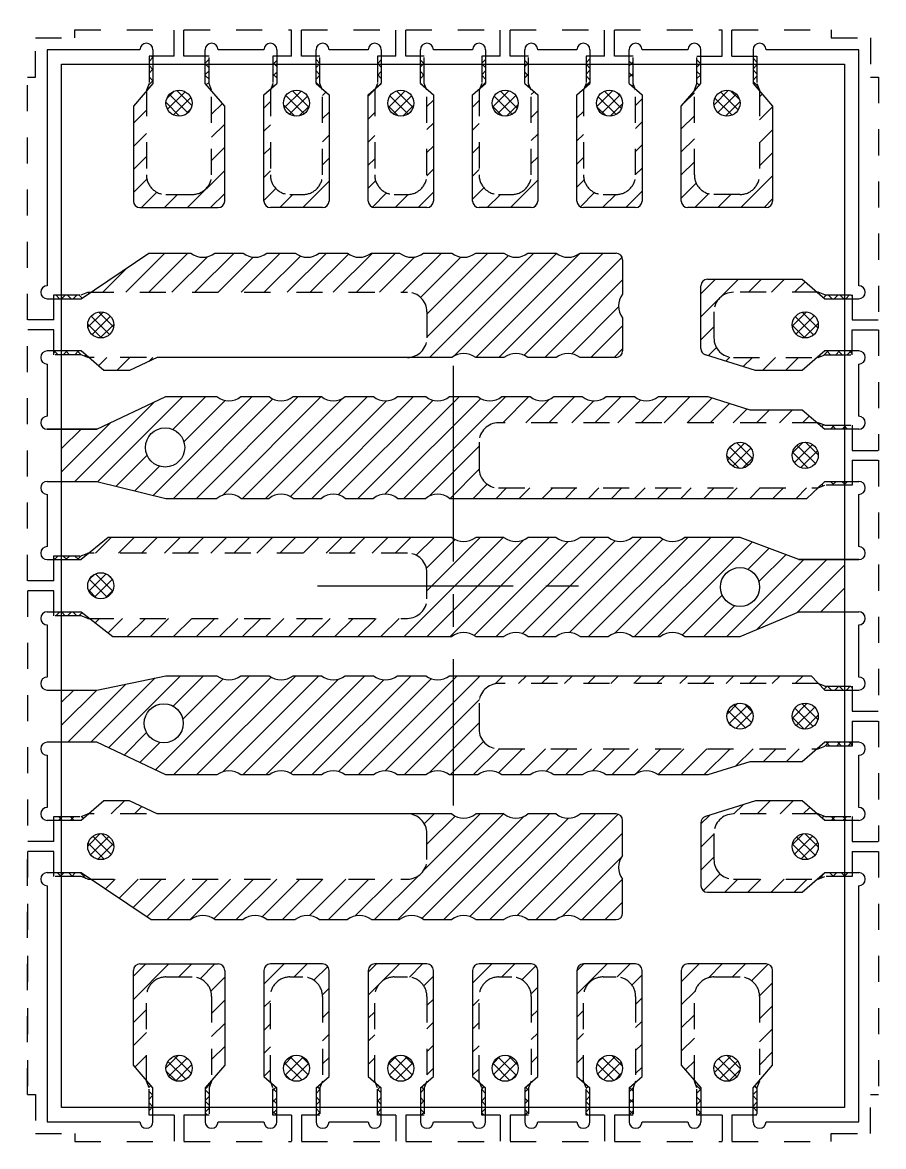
# Model space of a CAD drawing. Extents: x 1532 to 1650, y 120 to 288.
# Drawn here: x 1565.908 to 1569.208, y 214.646 to 218.955 of the extents above; entities that cross this region are included whole.
import ezdxf

# ---------------------------------------------------------------- set-up
doc = ezdxf.new("R2010")
doc.units = 0
doc.header["$MEASUREMENT"] = 0
for name, pattern in [('CENTER', [2, 1.25, -0.25, 0.25, -0.25]), ('CENTER2', [1.125, 0.75, -0.125, 0.125, -0.125]), ('HIDDEN', [0.375, 0.25, -0.125])]:
    doc.linetypes.add(name, pattern=pattern)
for name, color, linetype in [('ETCH', 4, 'Continuous'), ('LFBOTTOM', 4, 'Continuous'), ('LFTOP', 7, 'Continuous'), ('TOP ETCH', 6, 'Continuous'), ('中心线', 1, 'CENTER2'), ('标注', 4, 'Continuous')]:
    doc.layers.add(name, color=color, linetype=linetype)
doc.layers.add('PKG', color=2, linetype='CENTER', lineweight=35)
doc.styles.add('SIMPLEX', font='SIMPLEX')
doc.dimstyles.new('2-0', dxfattribs={"dimtxt": 0.08, "dimasz": 0.12, "dimexe": 0.05, "dimexo": 0.025, "dimgap": 0.025, "dimtad": 0, "dimdec": 3, "dimzin": 1, "dimdsep": 46, "dimtxsty": 'SIMPLEX', "dimcen": 0.05, "dimadec": 0, "dimazin": 0, "dimtfac": 1, "dimtdec": 3, "dimtmove": 0, "dimatfit": 3, "dimfxl": 1, "dimarcsym": 0})

# ---------------------------------------------------------------- blocks, each defined once
blk = doc.blocks.new('*D19')
at = {"layer": 'Defpoints', "color": 0, "transparency": 16777216}
for p in [(1074.8717, -518.0353), (1032.6542, -539.535), (1049.6023, -539.5353)]:
    blk.add_point(p, dxfattribs=at)
at = {"layer": '标注', "color": 0, "lineweight": -2, "transparency": 16777216}
for p, q in [((1033.6542, -539.535), (1032.6542, -539.535)), ((1034.6542, -539.5353), (1033.6542, -539.535)), ((1049.4523, -539.5353), (1034.6542, -539.5353))]:
    blk.add_line(p, q, dxfattribs=at)
at = {"layer": '标注', "color": 0, "lineweight": 0, "transparency": 16777216, "insert": (1028.9327, -539.535), "char_height": 1.5, "attachment_point": 5, "style": 'SIMPLEX'}
blk.add_mtext('21.500', dxfattribs=at)
blk = doc.blocks.new('*D20')
at = {"layer": 'Defpoints', "color": 0, "transparency": 16777216}
for p in [(1074.8717, -518.0353), (1032.6542, -543.835), (1049.6023, -543.8353)]:
    blk.add_point(p, dxfattribs=at)
at = {"layer": '标注', "color": 0, "lineweight": -2, "transparency": 16777216}
for p, q in [((1033.6542, -543.835), (1032.6542, -543.835)), ((1034.6542, -543.8353), (1033.6542, -543.835)), ((1048.6023, -543.8353), (1034.6542, -543.8353))]:
    blk.add_line(p, q, dxfattribs=at)
at = {"layer": '标注', "color": 0, "lineweight": 0, "transparency": 16777216, "insert": (1028.4399, -543.835), "char_height": 1.5, "attachment_point": 5, "style": 'SIMPLEX'}
blk.add_mtext('25.800', dxfattribs=at)

msp = doc.modelspace()

# ---------------------------------------------------------------- hatches: boundary and pattern name
at = {"layer": 'ETCH', "lineweight": 0}
h = msp.add_hatch(dxfattribs=at)
h.set_pattern_fill('ANSI31', color=256, scale=0.5)
h.set_pattern_definition([(45, (-171.21889, -81.7886), (-0.0441941738, 0.0441941738), [])])
h.paths.add_polyline_path([(1566.058, 217.1959), (1566.193, 217.1959), (1566.458, 217.1309), (1566.6534, 217.1309, -0.341037), (1566.7451, 217.1309), (1566.8534, 217.1309, -0.341037), (1566.9451, 217.1309), (1567.0534, 217.1309, -0.341037), (1567.1451, 217.1309), (1567.2534, 217.1309, -0.341037), (1567.3451, 217.1309), (1567.4534, 217.1309, -0.341037), (1567.5451, 217.1309), (1568.9137, 217.1309), (1568.9563, 217.1709), (1567.733, 217.1709, -0.414214), (1567.658, 217.2459), (1567.658, 217.3459, -0.414214), (1567.733, 217.4209), (1568.9541, 217.4209), (1568.8964, 217.4709), (1568.6951, 217.4709), (1568.5353, 217.5209), (1568.3451, 217.5209, -0.341037), (1568.2534, 217.5209), (1568.1451, 217.5209, -0.341037), (1568.0534, 217.5209), (1567.9451, 217.5209, -0.341037), (1567.8534, 217.5209), (1567.7451, 217.5209, -0.341037), (1567.6534, 217.5209), (1567.5451, 217.5209, -0.341037), (1567.4534, 217.5209), (1567.3451, 217.5209, -0.341037), (1567.2534, 217.5209), (1567.1451, 217.5209, -0.341037), (1567.0534, 217.5209), (1566.9451, 217.5209, -0.341037), (1566.8534, 217.5209), (1566.7451, 217.5209, -0.341037), (1566.6534, 217.5209), (1566.458, 217.5209), (1566.193, 217.3959), (1566.058, 217.3959)])
h.paths.add_polyline_path([(1566.5298, 217.3259, 1), (1566.3798, 217.3259, 1)], flags=16)
h.paths.add_polyline_path([(1566.058, 216.1959), (1566.193, 216.1959), (1566.458, 216.0709), (1566.6534, 216.0709, -0.341037), (1566.7451, 216.0709), (1566.8534, 216.0709, -0.341037), (1566.9451, 216.0709), (1567.0534, 216.0709, -0.341037), (1567.1451, 216.0709), (1567.2534, 216.0709, -0.341037), (1567.3451, 216.0709), (1567.4534, 216.0709, -0.341037), (1567.5451, 216.0709), (1567.6534, 216.0709, -0.341037), (1567.7451, 216.0709), (1567.8534, 216.0709, -0.341037), (1567.9451, 216.0709), (1568.0534, 216.0709, -0.341037), (1568.1451, 216.0709), (1568.2534, 216.0709, -0.341037), (1568.3451, 216.0709), (1568.5353, 216.0709), (1568.6957, 216.121), (1568.8967, 216.121), (1568.9542, 216.1709), (1567.733, 216.1709, -0.414214), (1567.658, 216.2459), (1567.658, 216.3459, -0.414214), (1567.733, 216.4209), (1568.958, 216.4209), (1568.9602, 216.42), (1568.931, 216.4509), (1567.5451, 216.4509, -0.341037), (1567.4534, 216.4509), (1567.3451, 216.4509, -0.341037), (1567.2534, 216.4509), (1567.1451, 216.4509, -0.341037), (1567.0534, 216.4509), (1566.9451, 216.4509, -0.341037), (1566.8534, 216.4509), (1566.7451, 216.4509, -0.341037), (1566.6534, 216.4509), (1566.458, 216.4509), (1566.193, 216.3959), (1566.058, 216.3959)])
h.paths.add_polyline_path([(1566.5244, 216.2685, 1), (1566.3744, 216.2685, 1)], flags=16)
h.paths.add_polyline_path([(1567.383, 216.9209, -0.414214), (1567.458, 216.8459), (1567.458, 216.7459, -0.414214), (1567.383, 216.6709), (1566.1649, 216.6709), (1566.2542, 216.6009), (1567.5534, 216.6009, -0.341037), (1567.6451, 216.6009), (1567.7534, 216.6009, -0.341037), (1567.8451, 216.6009), (1567.9534, 216.6009, -0.341037), (1568.0451, 216.6009), (1568.1534, 216.6009, -0.341037), (1568.2451, 216.6009), (1568.3534, 216.6009, -0.341037), (1568.4451, 216.6009), (1568.658, 216.6009), (1568.883, 216.6959), (1569.058, 216.6959), (1569.058, 216.8959), (1568.883, 216.8959), (1568.658, 216.9809), (1568.4451, 216.9809, -0.341037), (1568.3534, 216.9809), (1568.2451, 216.9809, -0.341037), (1568.1534, 216.9809), (1568.0451, 216.9809, -0.341037), (1567.9534, 216.9809), (1567.8451, 216.9809, -0.341037), (1567.7534, 216.9809), (1567.6451, 216.9809, -0.341037), (1567.5534, 216.9809), (1566.2369, 216.9809), (1566.1636, 216.9209)])
h.paths.add_polyline_path([(1568.583, 216.7909, -0.999999), (1568.733, 216.7909, -0.999999)], flags=16)
h.paths.add_polyline_path([(1566.4015, 215.5159), (1566.5534, 215.5159, -0.341037), (1566.6451, 215.5159), (1566.7534, 215.5159, -0.341037), (1566.8451, 215.5159), (1566.9534, 215.5159, -0.341037), (1567.0451, 215.5159), (1567.1534, 215.5159, -0.341037), (1567.2451, 215.5159), (1567.3534, 215.5159, -0.341037), (1567.4451, 215.5159), (1567.5534, 215.5159, -0.341037), (1567.6451, 215.5159), (1567.7534, 215.5159, -0.341037), (1567.8451, 215.5159), (1567.9534, 215.5159, -0.341037), (1568.0451, 215.5159), (1568.1832, 215.5159, 0.414214), (1568.2082, 215.5409), (1568.2082, 215.6704, -0.341037), (1568.2082, 215.7621), (1568.2082, 215.8959, 0.414214), (1568.1832, 215.9209), (1568.0451, 215.9209, -0.341037), (1567.9534, 215.9209), (1567.8451, 215.9209, -0.341037), (1567.7534, 215.9209), (1567.6451, 215.9209, -0.341037), (1567.5534, 215.9209), (1567.383, 215.9209, -0.414214), (1567.458, 215.8459), (1567.458, 215.7459, -0.414214), (1567.383, 215.6709), (1566.1703, 215.6709)])
h.paths.add_polyline_path([(1567.383, 217.9209, -0.414214), (1567.458, 217.8459), (1567.458, 217.7459, -0.413866), (1567.3831, 217.6709), (1567.5534, 217.6709, -0.341037), (1567.6451, 217.6709), (1567.7534, 217.6709, -0.341037), (1567.8451, 217.6709), (1567.9534, 217.6709, -0.341037), (1568.0451, 217.6709), (1568.1832, 217.6709, 0.414214), (1568.2082, 217.6959), (1568.2082, 217.8225, -0.341037), (1568.2082, 217.9142), (1568.2082, 218.0459, 0.414214), (1568.1832, 218.0709), (1568.0451, 218.0709, -0.341037), (1567.9534, 218.0709), (1567.8451, 218.0709, -0.341037), (1567.7534, 218.0709), (1567.6451, 218.0709, -0.341037), (1567.5534, 218.0709), (1567.4451, 218.0709, -0.341037), (1567.3534, 218.0709), (1567.2451, 218.0709, -0.341037), (1567.1534, 218.0709), (1567.0451, 218.0709, -0.341037), (1566.9534, 218.0709), (1566.8451, 218.0709, -0.341037), (1566.7534, 218.0709), (1566.6451, 218.0709, -0.341037), (1566.5534, 218.0709), (1566.3928, 218.0709), (1566.1701, 217.9209)])
h.paths.add_polyline_path([(1566.333, 218.2709, 0.414214), (1566.358, 218.2459), (1566.658, 218.2459, 0.414214), (1566.683, 218.2709), (1566.683, 218.6343), (1566.633, 218.692), (1566.633, 218.3709, -0.414214), (1566.558, 218.2959), (1566.458, 218.2959, -0.414214), (1566.383, 218.3709), (1566.383, 218.692), (1566.333, 218.6343)])
h.paths.add_polyline_path([(1568.433, 218.2709, 0.414214), (1568.458, 218.2459), (1568.758, 218.2459, 0.414214), (1568.783, 218.2709), (1568.783, 218.6343), (1568.733, 218.692), (1568.733, 218.3709, -0.414214), (1568.658, 218.2959), (1568.558, 218.2959, -0.414214), (1568.483, 218.3709), (1568.483, 218.692), (1568.433, 218.6343)])
h.paths.add_polyline_path([(1568.508, 217.9459), (1568.508, 217.7049, 0.327981), (1568.5255, 217.6811), (1568.718, 217.6209), (1568.8964, 217.6209), (1568.9541, 217.6709), (1568.633, 217.6709, -0.414214), (1568.558, 217.7459), (1568.558, 217.8459, -0.414214), (1568.633, 217.9209), (1568.9541, 217.9209), (1568.8964, 217.9709), (1568.533, 217.9709, 0.414214)])
h.paths.add_polyline_path([(1568.508, 215.8868), (1568.508, 215.6459, 0.414214), (1568.533, 215.6209), (1568.8964, 215.6209), (1568.9541, 215.6709), (1568.633, 215.6709, -0.414214), (1568.558, 215.7459), (1568.558, 215.8459, -0.414214), (1568.633, 215.9209), (1568.9541, 215.9209), (1568.8964, 215.9709), (1568.718, 215.9709), (1568.5255, 215.9107, 0.327981)])
h.paths.add_polyline_path([(1568.433, 215.3209), (1568.433, 214.9575), (1568.483, 214.8997), (1568.483, 215.2209, -0.414214), (1568.558, 215.2959), (1568.658, 215.2959, -0.414214), (1568.733, 215.2209), (1568.733, 214.8997), (1568.783, 214.9575), (1568.783, 215.3209, 0.414214), (1568.758, 215.3459), (1568.458, 215.3459, 0.414214)])
h.paths.add_polyline_path([(1566.333, 215.3209), (1566.333, 214.9575), (1566.383, 214.8997), (1566.383, 215.2209, -0.414214), (1566.458, 215.2959), (1566.558, 215.2959, -0.414214), (1566.633, 215.2209), (1566.633, 214.8997), (1566.683, 214.9575), (1566.683, 215.3209, 0.414214), (1566.658, 215.3459), (1566.358, 215.3459, 0.414214)])
h.paths.add_polyline_path([(1567.233, 218.2709, 0.414214), (1567.258, 218.2459), (1567.458, 218.2459, 0.414214), (1567.483, 218.2709), (1567.483, 218.6776), (1567.4559, 218.701), (1567.458, 218.6959), (1567.458, 218.3709, -0.414214), (1567.383, 218.2959), (1567.333, 218.2959, -0.414214), (1567.258, 218.3709), (1567.258, 218.6959), (1567.26, 218.701), (1567.233, 218.6776)])
h.paths.add_polyline_path([(1567.633, 218.2709, 0.414214), (1567.658, 218.2459), (1567.858, 218.2459, 0.414214), (1567.883, 218.2709), (1567.883, 218.6776), (1567.8559, 218.701), (1567.858, 218.6959), (1567.858, 218.3709, -0.414214), (1567.783, 218.2959), (1567.733, 218.2959, -0.414214), (1567.658, 218.3709), (1567.658, 218.6959), (1567.66, 218.701), (1567.633, 218.6776)])
h.paths.add_polyline_path([(1567.633, 215.3209), (1567.633, 214.9142), (1567.66, 214.8907), (1567.658, 214.8959), (1567.658, 215.2209, -0.414214), (1567.733, 215.2959), (1567.783, 215.2959, -0.414214), (1567.858, 215.2209), (1567.858, 214.8959), (1567.8559, 214.8907), (1567.883, 214.9142), (1567.883, 215.3209, 0.414214), (1567.858, 215.3459), (1567.658, 215.3459, 0.414214)])
h.paths.add_polyline_path([(1566.833, 218.6776), (1566.833, 218.2709, 0.414214), (1566.858, 218.2459), (1567.058, 218.2459, 0.414214), (1567.083, 218.2709), (1567.083, 218.6776), (1567.0559, 218.701), (1567.058, 218.6959), (1567.058, 218.3709, -0.414214), (1566.983, 218.2959), (1566.933, 218.2959, -0.414214), (1566.858, 218.3709), (1566.858, 218.6959), (1566.86, 218.701)])
h.paths.add_polyline_path([(1568.033, 218.2709, 0.414214), (1568.058, 218.2459), (1568.258, 218.2459, 0.414214), (1568.283, 218.2709), (1568.283, 218.6776), (1568.2559, 218.701), (1568.258, 218.6959), (1568.258, 218.3709, -0.414214), (1568.183, 218.2959), (1568.133, 218.2959, -0.414214), (1568.058, 218.3709), (1568.058, 218.6959), (1568.06, 218.701), (1568.033, 218.6776)])
h.paths.add_polyline_path([(1568.033, 215.3209), (1568.033, 214.9142), (1568.06, 214.8907), (1568.058, 214.8959), (1568.058, 215.2209, -0.414214), (1568.133, 215.2959), (1568.183, 215.2959, -0.414214), (1568.258, 215.2209), (1568.258, 214.8959), (1568.2559, 214.8907), (1568.283, 214.9142), (1568.283, 215.3209, 0.414214), (1568.258, 215.3459), (1568.058, 215.3459, 0.414214)])
h.paths.add_polyline_path([(1567.233, 215.3209), (1567.233, 214.9142), (1567.26, 214.8907), (1567.258, 214.8959), (1567.258, 215.2209, -0.414214), (1567.333, 215.2959), (1567.383, 215.2959, -0.414214), (1567.458, 215.2209), (1567.458, 214.8959), (1567.4559, 214.8907), (1567.483, 214.9142), (1567.483, 215.3209, 0.414214), (1567.458, 215.3459), (1567.258, 215.3459, 0.414214)])
h.paths.add_polyline_path([(1566.833, 215.3209), (1566.833, 214.9142), (1566.86, 214.8907), (1566.858, 214.8959), (1566.858, 215.2209, -0.414214), (1566.933, 215.2959), (1566.983, 215.2959, -0.414214), (1567.058, 215.2209), (1567.058, 214.8959), (1567.0559, 214.8907), (1567.083, 214.9142), (1567.083, 215.3209, 0.414214), (1567.058, 215.3459), (1566.858, 215.3459, 0.414214)])
h.paths.add_polyline_path([(1566.2196, 217.6209), (1566.3184, 217.6209), (1566.4244, 217.6709), (1566.1619, 217.6709)])
h.paths.add_polyline_path([(1566.4244, 215.9209), (1566.3184, 215.9709), (1566.2196, 215.9709), (1566.1619, 215.9209), (1566.4244, 215.9209)])
at = {"layer": 'TOP ETCH', "lineweight": 0}
h = msp.add_hatch(dxfattribs=at)
h.set_pattern_fill('ANSI37', color=6, scale=0.25)
h.set_pattern_definition([(45, (-171.21889, -81.7886), (-0.0220970869, 0.0220970869), []), (135, (-171.21889, -81.7886), (-0.0220970869, -0.0220970869), [])])
h.paths.add_polyline_path([(1566.028, 216.6809), (1566.133, 216.6809), (1566.158, 216.6709), (1566.1649, 216.6709), (1566.133, 216.6959), (1566.028, 216.6959)])
h.paths.add_polyline_path([(1566.383, 214.8959), (1566.393, 214.8709), (1566.393, 214.7659), (1566.408, 214.7659), (1566.408, 214.8709), (1566.383, 214.8997)])
h.paths.add_polyline_path([(1568.723, 214.7659), (1568.723, 214.8709), (1568.733, 214.8959), (1568.733, 214.8997), (1568.708, 214.8709), (1568.708, 214.7659)])
h.paths.add_polyline_path([(1568.708, 218.7209), (1568.733, 218.692), (1568.733, 218.6959), (1568.723, 218.7209), (1568.723, 218.8259), (1568.708, 218.8259)])
h.paths.add_polyline_path([(1566.408, 218.7209), (1566.408, 218.8259), (1566.393, 218.8259), (1566.393, 218.7209), (1566.383, 218.6959), (1566.383, 218.692)])
h.paths.add_polyline_path([(1566.133, 217.8959), (1566.1701, 217.9209), (1566.158, 217.9209), (1566.133, 217.9109), (1566.028, 217.9109), (1566.028, 217.8959)])
h.paths.add_polyline_path([(1566.028, 215.6809), (1566.133, 215.6809), (1566.158, 215.6709), (1566.1703, 215.6709), (1566.133, 215.6959), (1566.028, 215.6959)])
h.paths.add_polyline_path([(1566.133, 216.8959), (1566.1636, 216.9209), (1566.158, 216.9209), (1566.133, 216.9109), (1566.028, 216.9109), (1566.028, 216.8959), (1566.133, 216.8959)])
h.paths.add_polyline_path([(1568.983, 215.8959), (1569.088, 215.8959), (1569.088, 215.9109), (1568.983, 215.9109), (1568.958, 215.9209), (1568.9541, 215.9209)])
h.paths.add_polyline_path([(1568.958, 217.6709), (1568.983, 217.6809), (1569.088, 217.6809), (1569.088, 217.6959), (1568.983, 217.6959), (1568.9541, 217.6709)])
h.paths.add_polyline_path([(1566.028, 217.6809), (1566.133, 217.6809), (1566.158, 217.6709), (1566.1619, 217.6709), (1566.133, 217.6959), (1566.028, 217.6959)])
h.paths.add_polyline_path([(1566.133, 215.8959), (1566.1619, 215.9209), (1566.158, 215.9209), (1566.133, 215.9109), (1566.028, 215.9109), (1566.028, 215.8959)])
h.paths.add_polyline_path([(1566.623, 214.7659), (1566.623, 214.8709), (1566.633, 214.8959), (1566.633, 214.8997), (1566.608, 214.8709), (1566.608, 214.7659)])
h.paths.add_polyline_path([(1568.958, 215.6709), (1568.983, 215.6809), (1569.088, 215.6809), (1569.088, 215.6959), (1568.983, 215.6959), (1568.9541, 215.6709)])
h.paths.add_polyline_path([(1568.483, 214.8959), (1568.493, 214.8709), (1568.493, 214.7659), (1568.508, 214.7659), (1568.508, 214.8709), (1568.483, 214.8997)])
h.paths.add_polyline_path([(1568.958, 216.1709), (1568.983, 216.1809), (1569.088, 216.1809), (1569.088, 216.1959), (1568.983, 216.1959), (1568.9542, 216.1709)])
h.paths.add_polyline_path([(1568.983, 217.3959), (1569.088, 217.3959), (1569.088, 217.4109), (1568.983, 217.4109), (1568.958, 217.4209), (1568.9541, 217.4209)])
h.paths.add_polyline_path([(1568.983, 217.8959), (1569.088, 217.8959), (1569.088, 217.9109), (1568.983, 217.9109), (1568.958, 217.9209), (1568.9541, 217.9209)])
h.paths.add_polyline_path([(1568.958, 217.1709), (1568.983, 217.1809), (1569.088, 217.1809), (1569.088, 217.1959), (1568.983, 217.1959), (1568.9563, 217.1709)])
h.paths.add_polyline_path([(1568.508, 218.7209), (1568.508, 218.8259), (1568.493, 218.8259), (1568.493, 218.7209), (1568.483, 218.6959), (1568.483, 218.692)])
h.paths.add_polyline_path([(1566.608, 218.7209), (1566.633, 218.692), (1566.633, 218.6959), (1566.623, 218.7209), (1566.623, 218.8259), (1566.608, 218.8259)])
h.paths.add_polyline_path([(1568.983, 216.3959), (1569.088, 216.3959), (1569.088, 216.4109), (1568.983, 216.4109), (1568.9602, 216.42)])
h.paths.add_polyline_path([(1567.048, 214.7659), (1567.048, 214.8709), (1567.0559, 214.8907), (1567.033, 214.8709), (1567.033, 214.7659)])
h.paths.add_polyline_path([(1567.668, 214.8709), (1567.668, 214.7659), (1567.683, 214.7659), (1567.683, 214.8709), (1567.66, 214.8907)])
h.paths.add_polyline_path([(1568.068, 214.8709), (1568.068, 214.7659), (1568.083, 214.7659), (1568.083, 214.8709), (1568.06, 214.8907)])
h.paths.add_polyline_path([(1568.248, 214.7659), (1568.248, 214.8709), (1568.2559, 214.8907), (1568.233, 214.8709), (1568.233, 214.7659)])
h.paths.add_polyline_path([(1568.233, 218.7209), (1568.2559, 218.701), (1568.248, 218.7209), (1568.248, 218.8259), (1568.233, 218.8259), (1568.233, 218.7209)])
h.paths.add_polyline_path([(1566.868, 214.8709), (1566.868, 214.7659), (1566.883, 214.7659), (1566.883, 214.8709), (1566.86, 214.8907)])
h.paths.add_polyline_path([(1568.083, 218.7209), (1568.083, 218.8259), (1568.068, 218.8259), (1568.068, 218.7209), (1568.06, 218.701)])
h.paths.add_polyline_path([(1567.448, 214.7659), (1567.448, 214.8709), (1567.4559, 214.8907), (1567.433, 214.8709), (1567.433, 214.7659)])
h.paths.add_polyline_path([(1567.268, 214.8709), (1567.268, 214.7659), (1567.283, 214.7659), (1567.283, 214.8709), (1567.26, 214.8907)])
h.paths.add_polyline_path([(1567.433, 218.7209), (1567.4559, 218.701), (1567.448, 218.7209), (1567.448, 218.8259), (1567.433, 218.8259)])
h.paths.add_polyline_path([(1567.033, 218.7209), (1567.0559, 218.701), (1567.048, 218.7209), (1567.048, 218.8259), (1567.033, 218.8259)])
h.paths.add_polyline_path([(1567.848, 214.7659), (1567.848, 214.8709), (1567.8559, 214.8907), (1567.833, 214.8709), (1567.833, 214.7659)])
h.paths.add_polyline_path([(1567.683, 218.7209), (1567.683, 218.8259), (1567.668, 218.8259), (1567.668, 218.7209), (1567.66, 218.701)])
h.paths.add_polyline_path([(1566.883, 218.7209), (1566.883, 218.8259), (1566.868, 218.8259), (1566.868, 218.7209), (1566.86, 218.701)])
h.paths.add_polyline_path([(1567.833, 218.7209), (1567.8559, 218.701), (1567.848, 218.7209), (1567.848, 218.8259), (1567.833, 218.8259)])
h.paths.add_polyline_path([(1567.283, 218.7209), (1567.283, 218.8259), (1567.268, 218.8259), (1567.268, 218.7209), (1567.26, 218.701)])
h = msp.add_hatch(dxfattribs=at)
h.set_pattern_fill('ANSI37', color=6, scale=0.25)
h.set_pattern_definition([(45, (1311.539652, 214.544428), (-0.022097087, 0.022097087), []), (135, (1311.539652, 214.544428), (-0.022097087, -0.022097087), [])])
h.paths.add_polyline_path([(1568.958, 217.7959, 1), (1568.858, 217.7959, 1)])
h.paths.add_polyline_path([(1568.958, 217.2959, 1), (1568.858, 217.2959, 1)])
h.paths.add_polyline_path([(1568.708, 217.2959, 1), (1568.608, 217.2959, 1)])
h.paths.add_polyline_path([(1568.958, 216.2959, 1), (1568.858, 216.2959, 1)])
h.paths.add_polyline_path([(1566.558, 218.6459, 1), (1566.458, 218.6459, 1)])
h.paths.add_polyline_path([(1567.408, 218.6459, 1), (1567.308, 218.6459, 1)])
h.paths.add_polyline_path([(1567.808, 218.6459, 1), (1567.708, 218.6459, 1)])
h.paths.add_polyline_path([(1566.258, 217.7959, 1), (1566.158, 217.7959, 1)])
h.paths.add_polyline_path([(1568.708, 216.2959, 1), (1568.608, 216.2959, 1)])
h.paths.add_polyline_path([(1567.408, 214.9459, 1), (1567.308, 214.9459, 1)])
h.paths.add_polyline_path([(1567.808, 214.9459, 1), (1567.708, 214.9459, 1)])
h.paths.add_polyline_path([(1567.008, 218.6459, 1), (1566.908, 218.6459, 1)])
h.paths.add_polyline_path([(1568.208, 218.6459, 1), (1568.108, 218.6459, 1)])
h.paths.add_polyline_path([(1568.658, 218.6459, 1), (1568.558, 218.6459, 1)])
h.paths.add_polyline_path([(1568.208, 214.9459, 1), (1568.108, 214.9459, 1)])
h.paths.add_polyline_path([(1566.258, 216.7959, 1), (1566.158, 216.7959, 1)])
h.paths.add_polyline_path([(1568.658, 214.9459, 1), (1568.558, 214.9459, 1)])
h.paths.add_polyline_path([(1568.958, 215.7959, 1), (1568.858, 215.7959, 1)])
h.paths.add_polyline_path([(1566.258, 215.7959, 1), (1566.158, 215.7959, 1)])
h.paths.add_polyline_path([(1567.008, 214.9459, 1), (1566.908, 214.9459, 1)])
h.paths.add_polyline_path([(1566.558, 214.9459, 1), (1566.458, 214.9459, 1)])

# ---------------------------------------------------------------- linework, layer by layer
at = {"layer": 'LFBOTTOM', "linetype": 'HIDDEN', "lineweight": 0, "ltscale": 0.2}
for p, q in [((1566.108, 218.9269), (1566.489, 218.9269)), ((1566.489, 218.8259), (1566.489, 218.9269)), ((1566.527, 218.9269), (1566.939, 218.9269)), ((1566.527, 218.8259), (1566.527, 218.9269)), ((1566.939, 218.8259), (1566.939, 218.9269)), ((1566.977, 218.9269), (1567.339, 218.9269)), ((1566.977, 218.8259), (1566.977, 218.9269)), ((1567.339, 218.8259), (1567.339, 218.9269)), ((1567.377, 218.9269), (1567.739, 218.9269)), ((1567.377, 218.8259), (1567.377, 218.9269)), ((1567.739, 218.8259), (1567.739, 218.9269)), ((1567.777, 218.9269), (1568.139, 218.9269)), ((1567.777, 218.8259), (1567.777, 218.9269)), ((1568.139, 218.8259), (1568.139, 218.9269)), ((1568.177, 218.9269), (1568.589, 218.9269)), ((1568.177, 218.8259), (1568.177, 218.9269)), ((1568.589, 218.8259), (1568.589, 218.9269)), ((1568.627, 218.9269), (1569.008, 218.9269)), ((1568.627, 218.8259), (1568.627, 218.9269)), ((1565.927, 217.8149), (1565.927, 218.7459)), ((1569.189, 218.7459), (1569.189, 217.8149)), ((1566.133, 217.9109), (1566.158, 217.9209)), ((1566.158, 217.9209), (1567.383, 217.9209)), ((1568.958, 217.9209), (1568.633, 217.9209)), ((1568.983, 217.9109), (1568.958, 217.9209)), ((1567.458, 217.8459), (1567.458, 217.7459)), ((1568.558, 217.8459), (1568.558, 217.7459)), ((1566.028, 217.8149), (1565.927, 217.8149)), ((1566.028, 217.8149), (1565.927, 217.8149)), ((1569.088, 217.8149), (1569.189, 217.8149)), ((1566.028, 217.7769), (1565.927, 217.7769)), ((1565.927, 216.8149), (1565.927, 217.7769)), ((1566.028, 217.7769), (1565.927, 217.7769)), ((1569.088, 217.7769), (1569.189, 217.7769)), ((1569.189, 217.7769), (1569.189, 217.3149)), ((1566.158, 217.6709), (1566.133, 217.6809)), ((1568.958, 217.6709), (1568.983, 217.6809)), ((1567.383, 217.6709), (1566.158, 217.6709)), ((1568.633, 217.6709), (1568.958, 217.6709)), ((1568.958, 217.4209), (1567.733, 217.4209)), ((1568.983, 217.4109), (1568.958, 217.4209)), ((1567.658, 217.3459), (1567.658, 217.2459)), ((1569.088, 217.3149), (1569.189, 217.3149)), ((1569.088, 217.2769), (1569.189, 217.2769)), ((1569.189, 217.2769), (1569.189, 216.3149)), ((1567.733, 217.1709), (1568.958, 217.1709)), ((1568.958, 217.1709), (1568.983, 217.1809)), ((1566.133, 216.9109), (1566.158, 216.9209)), ((1567.383, 216.9209), (1566.158, 216.9209)), ((1566.028, 216.8149), (1565.927, 216.8149)), ((1567.458, 216.7459), (1567.458, 216.8459)), ((1565.927, 216.7769), (1565.927, 215.8149)), ((1566.028, 216.7769), (1565.927, 216.7769)), ((1566.158, 216.6709), (1566.133, 216.6809)), ((1566.158, 216.6709), (1567.383, 216.6709)), ((1568.958, 216.4209), (1567.733, 216.4209)), ((1568.983, 216.4109), (1568.958, 216.4209)), ((1567.658, 216.3459), (1567.658, 216.2459)), ((1569.088, 216.3149), (1569.189, 216.3149)), ((1569.088, 216.2769), (1569.189, 216.2769)), ((1569.189, 216.2769), (1569.189, 215.8149)), ((1567.733, 216.1709), (1568.958, 216.1709)), ((1568.958, 216.1709), (1568.983, 216.1809)), ((1566.133, 215.9109), (1566.158, 215.9209)), ((1567.383, 215.9209), (1566.158, 215.9209)), ((1568.958, 215.9209), (1568.633, 215.9209)), ((1568.983, 215.9109), (1568.958, 215.9209)), ((1567.458, 215.7459), (1567.458, 215.8459)), ((1568.558, 215.8459), (1568.558, 215.7459)), ((1566.028, 215.8149), (1565.927, 215.8149)), ((1565.927, 215.7769), (1565.927, 214.8459)), ((1566.028, 215.7769), (1565.927, 215.7769)), ((1565.927, 214.8459), (1565.927, 215.7769)), ((1566.028, 215.7769), (1565.927, 215.7769)), ((1566.028, 215.7769), (1565.927, 215.7769)), ((1569.088, 215.8149), (1569.189, 215.8149)), ((1569.088, 215.7769), (1569.189, 215.7769)), ((1569.189, 215.7769), (1569.189, 214.8459)), ((1566.158, 215.6709), (1566.133, 215.6809)), ((1566.158, 215.6709), (1567.383, 215.6709)), ((1568.633, 215.6709), (1568.958, 215.6709)), ((1568.958, 215.6709), (1568.983, 215.6809)), ((1566.489, 214.7659), (1566.489, 214.6649)), ((1566.527, 214.7659), (1566.527, 214.6649)), ((1566.939, 214.7659), (1566.939, 214.6649)), ((1566.977, 214.7659), (1566.977, 214.6649)), ((1567.339, 214.7659), (1567.339, 214.6649)), ((1567.377, 214.7659), (1567.377, 214.6649)), ((1567.739, 214.7659), (1567.739, 214.6649)), ((1567.777, 214.7659), (1567.777, 214.6649)), ((1568.139, 214.7659), (1568.139, 214.6649)), ((1568.177, 214.7659), (1568.177, 214.6649)), ((1568.589, 214.7659), (1568.589, 214.6649)), ((1568.627, 214.7659), (1568.627, 214.6649)), ((1566.108, 214.6649), (1566.489, 214.6649)), ((1566.527, 214.6649), (1566.939, 214.6649)), ((1566.977, 214.6649), (1567.339, 214.6649)), ((1567.377, 214.6649), (1567.739, 214.6649)), ((1567.777, 214.6649), (1568.139, 214.6649)), ((1568.177, 214.6649), (1568.589, 214.6649)), ((1568.627, 214.6649), (1569.008, 214.6649))]:
    msp.add_line(p, q, dxfattribs=at)
for points in [[(1565.927, 218.7459), (1565.958, 218.7459), (1565.958, 218.8959), (1566.108, 218.8959), (1566.108, 218.9269)], [(1569.008, 218.9269), (1569.008, 218.8959), (1569.158, 218.8959), (1569.158, 218.7459), (1569.189, 218.7459)], [(1566.028, 217.8149), (1566.028, 217.9109), (1566.133, 217.9109)], [(1568.983, 217.9109), (1569.088, 217.9109), (1569.088, 217.8149)], [(1566.133, 217.6809), (1566.028, 217.6809), (1566.028, 217.7769)], [(1568.983, 217.6809), (1569.088, 217.6809), (1569.088, 217.7769)], [(1568.983, 217.4109), (1569.088, 217.4109), (1569.088, 217.3149)], [(1569.088, 217.2769), (1569.088, 217.1809), (1568.983, 217.1809)], [(1566.028, 216.8149), (1566.028, 216.9109), (1566.133, 216.9109)], [(1566.133, 216.6809), (1566.028, 216.6809), (1566.028, 216.7769)], [(1568.983, 216.4109), (1569.088, 216.4109), (1569.088, 216.3149)], [(1569.088, 216.2769), (1569.088, 216.1809), (1568.983, 216.1809)], [(1566.028, 215.8149), (1566.028, 215.9109), (1566.133, 215.9109)], [(1568.983, 215.9109), (1569.088, 215.9109), (1569.088, 215.8149)], [(1566.133, 215.6809), (1566.028, 215.6809), (1566.028, 215.7769)], [(1569.088, 215.7769), (1569.088, 215.6809), (1568.983, 215.6809)], [(1565.927, 214.8459), (1565.958, 214.8459), (1565.958, 214.6959), (1566.108, 214.6959), (1566.108, 214.6649)], [(1569.008, 214.6649), (1569.008, 214.6959), (1569.158, 214.6959), (1569.158, 214.8459), (1569.189, 214.8459)]]:
    msp.add_lwpolyline(points, dxfattribs=at)
at = {"layer": 'LFBOTTOM', "linetype": 'HIDDEN', "lineweight": 0, "ltscale": 0.25}
for points in [[(1566.489, 218.8259), (1566.393, 218.8259), (1566.393, 218.7209), (1566.383, 218.6959), (1566.383, 218.3709, 0.414214), (1566.458, 218.2959), (1566.558, 218.2959, 0.414214), (1566.633, 218.3709), (1566.633, 218.6959), (1566.623, 218.7209), (1566.623, 218.8259), (1566.527, 218.8259)], [(1566.939, 218.8259), (1566.868, 218.8259), (1566.868, 218.7209), (1566.858, 218.6959), (1566.858, 218.3709, 0.414214), (1566.933, 218.2959), (1566.983, 218.2959, 0.414214), (1567.058, 218.3709), (1567.058, 218.6959), (1567.048, 218.7209), (1567.048, 218.8259), (1566.977, 218.8259)], [(1567.339, 218.8259), (1567.268, 218.8259), (1567.268, 218.7209), (1567.258, 218.6959), (1567.258, 218.3709, 0.414214), (1567.333, 218.2959), (1567.383, 218.2959, 0.414214), (1567.458, 218.3709), (1567.458, 218.6959), (1567.448, 218.7209), (1567.448, 218.8259), (1567.377, 218.8259)], [(1567.739, 218.8259), (1567.668, 218.8259), (1567.668, 218.7209), (1567.658, 218.6959), (1567.658, 218.3709, 0.414214), (1567.733, 218.2959), (1567.783, 218.2959, 0.414214), (1567.858, 218.3709), (1567.858, 218.6959), (1567.848, 218.7209), (1567.848, 218.8259), (1567.777, 218.8259)], [(1568.139, 218.8259), (1568.068, 218.8259), (1568.068, 218.7209), (1568.058, 218.6959), (1568.058, 218.3709, 0.414214), (1568.133, 218.2959), (1568.183, 218.2959, 0.414214), (1568.258, 218.3709), (1568.258, 218.6959), (1568.248, 218.7209), (1568.248, 218.8259), (1568.177, 218.8259)], [(1568.627, 218.8259), (1568.723, 218.8259), (1568.723, 218.7209), (1568.733, 218.6959), (1568.733, 218.3709, -0.414214), (1568.658, 218.2959), (1568.558, 218.2959, -0.414214), (1568.483, 218.3709), (1568.483, 218.6959), (1568.493, 218.7209), (1568.493, 218.8259), (1568.589, 218.8259)]]:
    msp.add_lwpolyline(points, format="xyb", dxfattribs=at)
at = {"layer": 'LFBOTTOM', "linetype": 'HIDDEN', "lineweight": 0, "ltscale": 0.2}
for points in [[(1566.489, 214.7659), (1566.393, 214.7659), (1566.393, 214.8709), (1566.383, 214.8959), (1566.383, 215.2209, -0.414214), (1566.458, 215.2959), (1566.558, 215.2959, -0.414214), (1566.633, 215.2209), (1566.633, 214.8959), (1566.623, 214.8709), (1566.623, 214.7659), (1566.527, 214.7659)], [(1566.939, 214.7659), (1566.868, 214.7659), (1566.868, 214.8709), (1566.858, 214.8959), (1566.858, 215.2209, -0.414214), (1566.933, 215.2959), (1566.983, 215.2959, -0.414214), (1567.058, 215.2209), (1567.058, 214.8959), (1567.048, 214.8709), (1567.048, 214.7659), (1566.977, 214.7659)], [(1567.339, 214.7659), (1567.268, 214.7659), (1567.268, 214.8709), (1567.258, 214.8959), (1567.258, 215.2209, -0.414214), (1567.333, 215.2959), (1567.383, 215.2959, -0.414214), (1567.458, 215.2209), (1567.458, 214.8959), (1567.448, 214.8709), (1567.448, 214.7659), (1567.377, 214.7659)], [(1567.739, 214.7659), (1567.668, 214.7659), (1567.668, 214.8709), (1567.658, 214.8959), (1567.658, 215.2209, -0.414214), (1567.733, 215.2959), (1567.783, 215.2959, -0.414214), (1567.858, 215.2209), (1567.858, 214.8959), (1567.848, 214.8709), (1567.848, 214.7659), (1567.777, 214.7659)], [(1568.139, 214.7659), (1568.068, 214.7659), (1568.068, 214.8709), (1568.058, 214.8959), (1568.058, 215.2209, -0.414214), (1568.133, 215.2959), (1568.183, 215.2959, -0.414214), (1568.258, 215.2209), (1568.258, 214.8959), (1568.248, 214.8709), (1568.248, 214.7659), (1568.177, 214.7659)], [(1568.589, 214.7659), (1568.493, 214.7659), (1568.493, 214.8709), (1568.483, 214.8959), (1568.483, 215.2209, -0.414214), (1568.558, 215.2959), (1568.658, 215.2959, -0.414214), (1568.733, 215.2209), (1568.733, 214.8959), (1568.723, 214.8709), (1568.723, 214.7659), (1568.627, 214.7659)]]:
    msp.add_lwpolyline(points, format="xyb", dxfattribs=at)
for centre, start, end in [((1567.383, 217.8459), 0, 90), ((1568.633, 217.8459), 90, 180), ((1567.383, 217.7459), 270, 0), ((1568.633, 217.7459), 180, 270), ((1567.733, 217.3459), 90, 180), ((1567.733, 217.2459), 180, 270), ((1567.383, 216.8459), 0, 90), ((1567.383, 216.7459), 270, 0), ((1567.733, 216.3459), 90, 180), ((1567.733, 216.2459), 180, 270), ((1567.383, 215.8459), 0, 90), ((1568.633, 215.8459), 90, 180), ((1567.383, 215.7459), 270, 0), ((1568.633, 215.7459), 180, 270)]:
    msp.add_arc(centre, 0.075, start, end, dxfattribs=at)
at = {"layer": 'LFTOP', "lineweight": 0}
for p, q in [((1566.003, 218.8509), (1566.003, 217.9459)), ((1566.408, 218.8509), (1566.408, 218.7209)), ((1566.608, 218.7209), (1566.608, 218.8509)), ((1566.883, 218.8509), (1566.883, 218.7209)), ((1567.033, 218.7209), (1567.033, 218.8509)), ((1567.283, 218.8509), (1567.283, 218.7209)), ((1567.433, 218.7209), (1567.433, 218.8509)), ((1567.683, 218.8509), (1567.683, 218.7209)), ((1567.833, 218.7209), (1567.833, 218.8509)), ((1568.083, 218.8509), (1568.083, 218.7209)), ((1568.233, 218.7209), (1568.233, 218.8509)), ((1568.508, 218.7209), (1568.508, 218.8509)), ((1568.708, 218.8509), (1568.708, 218.7209)), ((1566.408, 218.7209), (1566.333, 218.6343)), ((1566.683, 218.6343), (1566.608, 218.7209)), ((1566.833, 218.6776), (1566.883, 218.7209)), ((1567.033, 218.7209), (1567.083, 218.6776)), ((1567.233, 218.6776), (1567.283, 218.7209)), ((1567.433, 218.7209), (1567.483, 218.6776)), ((1567.633, 218.6776), (1567.683, 218.7209)), ((1567.833, 218.7209), (1567.883, 218.6776)), ((1568.033, 218.6776), (1568.083, 218.7209)), ((1568.233, 218.7209), (1568.283, 218.6776)), ((1568.433, 218.6343), (1568.508, 218.7209)), ((1568.708, 218.7209), (1568.783, 218.6343)), ((1566.833, 218.2709), (1566.833, 218.6776)), ((1567.083, 218.6776), (1567.083, 218.2709)), ((1567.233, 218.2709), (1567.233, 218.6776)), ((1567.483, 218.6776), (1567.483, 218.2709)), ((1567.633, 218.2709), (1567.633, 218.6776)), ((1567.883, 218.6776), (1567.883, 218.2709)), ((1568.033, 218.2709), (1568.033, 218.6776)), ((1568.283, 218.6776), (1568.283, 218.2709)), ((1566.333, 218.6343), (1566.333, 218.2709)), ((1566.683, 218.2709), (1566.683, 218.6343)), ((1568.433, 218.2709), (1568.433, 218.6343)), ((1568.783, 218.6343), (1568.783, 218.2709)), ((1566.358, 218.2459), (1566.658, 218.2459)), ((1567.058, 218.2459), (1566.858, 218.2459)), ((1567.458, 218.2459), (1567.258, 218.2459)), ((1567.858, 218.2459), (1567.658, 218.2459)), ((1568.258, 218.2459), (1568.058, 218.2459)), ((1568.758, 218.2459), (1568.458, 218.2459)), ((1566.133, 217.8959), (1566.3928, 218.0709)), ((1566.3928, 218.0709), (1566.5534, 218.0709)), ((1566.6451, 218.0709), (1566.7534, 218.0709)), ((1566.8451, 218.0709), (1566.9534, 218.0709)), ((1567.0451, 218.0709), (1567.1534, 218.0709)), ((1567.2451, 218.0709), (1567.3534, 218.0709)), ((1567.4451, 218.0709), (1567.5534, 218.0709)), ((1567.6451, 218.0709), (1567.7534, 218.0709)), ((1567.8451, 218.0709), (1567.9534, 218.0709)), ((1568.0451, 218.0709), (1568.1832, 218.0709)), ((1568.2082, 218.0459), (1568.2082, 217.9142)), ((1568.508, 217.7049), (1568.508, 217.9459)), ((1568.533, 217.9709), (1568.8964, 217.9709)), ((1568.8964, 217.9709), (1568.983, 217.8959)), ((1566.0029, 217.8959), (1566.133, 217.8959)), ((1568.983, 217.8959), (1569.1131, 217.8959)), ((1568.2082, 217.8225), (1568.2082, 217.6959)), ((1566.133, 217.6959), (1566.003, 217.6959)), ((1566.2196, 217.6209), (1566.133, 217.6959)), ((1568.718, 217.6209), (1568.5255, 217.6811)), ((1568.983, 217.6959), (1568.8964, 217.6209)), ((1569.113, 217.6959), (1568.983, 217.6959)), ((1566.003, 217.6459), (1566.003, 217.4459)), ((1566.4244, 217.6709), (1566.3184, 217.6209)), ((1567.5534, 217.6709), (1566.4244, 217.6709)), ((1567.7534, 217.6709), (1567.6451, 217.6709)), ((1567.9534, 217.6709), (1567.8451, 217.6709)), ((1568.1832, 217.6709), (1568.0451, 217.6709)), ((1566.3184, 217.6209), (1566.2196, 217.6209)), ((1568.8964, 217.6209), (1568.718, 217.6209)), ((1566.193, 217.3959), (1566.458, 217.5209)), ((1566.458, 217.5209), (1566.6534, 217.5209)), ((1566.7451, 217.5209), (1566.8534, 217.5209)), ((1566.9451, 217.5209), (1567.0534, 217.5209)), ((1567.1451, 217.5209), (1567.2534, 217.5209)), ((1567.3451, 217.5209), (1567.4534, 217.5209)), ((1567.5451, 217.5209), (1567.6534, 217.5209)), ((1567.7451, 217.5209), (1567.8534, 217.5209)), ((1567.9451, 217.5209), (1568.0534, 217.5209)), ((1568.1451, 217.5209), (1568.2534, 217.5209)), ((1568.3451, 217.5209), (1568.5353, 217.5209)), ((1568.5353, 217.5209), (1568.6951, 217.4709)), ((1568.6951, 217.4709), (1568.8964, 217.4709)), ((1568.8964, 217.4709), (1568.983, 217.3959)), ((1566.1936, 217.3959), (1566.0029, 217.3959)), ((1566.0029, 217.3959), (1566.193, 217.3959)), ((1569.1131, 217.3959), (1568.983, 217.3959)), ((1566.003, 217.1959), (1566.193, 217.1959)), ((1566.003, 217.1459), (1566.003, 216.9459)), ((1566.2369, 216.9809), (1566.133, 216.8959)), ((1567.5534, 216.9809), (1566.2369, 216.9809)), ((1567.7534, 216.9809), (1567.6451, 216.9809)), ((1567.9534, 216.9809), (1567.8451, 216.9809)), ((1568.1534, 216.9809), (1568.0451, 216.9809)), ((1568.3534, 216.9809), (1568.2451, 216.9809)), ((1568.658, 216.9809), (1568.4451, 216.9809)), ((1568.883, 216.8959), (1568.658, 216.9809)), ((1566.0029, 216.8959), (1566.133, 216.8959)), ((1568.883, 216.8959), (1569.113, 216.8959)), ((1569.113, 216.8959), (1568.883, 216.8959)), ((1566.003, 216.6959), (1566.133, 216.6959)), ((1566.133, 216.6959), (1566.2542, 216.6009)), ((1568.658, 216.6009), (1568.883, 216.6959)), ((1568.883, 216.6959), (1569.113, 216.6959)), ((1566.003, 216.6459), (1566.003, 216.4459)), ((1566.193, 216.1959), (1566.003, 216.1959)), ((1566.458, 216.0709), (1566.193, 216.1959)), ((1568.983, 216.1959), (1568.8967, 216.121)), ((1569.113, 216.1959), (1568.983, 216.1959)), ((1568.6957, 216.121), (1568.5353, 216.0709)), ((1568.8967, 216.121), (1568.6957, 216.121)), ((1566.6534, 216.0709), (1566.458, 216.0709)), ((1566.8534, 216.0709), (1566.7451, 216.0709)), ((1567.0534, 216.0709), (1566.9451, 216.0709)), ((1567.2534, 216.0709), (1567.1451, 216.0709)), ((1567.4534, 216.0709), (1567.3451, 216.0709)), ((1567.6534, 216.0709), (1567.5451, 216.0709)), ((1567.8534, 216.0709), (1567.7451, 216.0709)), ((1568.0534, 216.0709), (1567.9451, 216.0709)), ((1568.2534, 216.0709), (1568.1451, 216.0709)), ((1568.5353, 216.0709), (1568.3451, 216.0709)), ((1566.2196, 215.9709), (1566.133, 215.8959)), ((1566.3184, 215.9709), (1566.2196, 215.9709)), ((1566.4244, 215.9209), (1566.3184, 215.9709)), ((1568.718, 215.9709), (1568.5255, 215.9107)), ((1568.8964, 215.9709), (1568.718, 215.9709)), ((1568.983, 215.8959), (1568.8964, 215.9709)), ((1567.5534, 215.9209), (1566.4244, 215.9209)), ((1567.7534, 215.9209), (1567.6451, 215.9209)), ((1567.9534, 215.9209), (1567.8451, 215.9209)), ((1568.1832, 215.9209), (1568.0451, 215.9209)), ((1566.133, 215.8959), (1566.0029, 215.8959)), ((1568.2082, 215.7621), (1568.2082, 215.8959)), ((1568.508, 215.8868), (1568.508, 215.6459)), ((1569.113, 215.8959), (1568.983, 215.8959)), ((1566.003, 215.6959), (1566.133, 215.6959)), ((1566.133, 215.6959), (1566.4015, 215.5159)), ((1568.8964, 215.6209), (1568.983, 215.6959)), ((1568.983, 215.6959), (1569.113, 215.6959)), ((1568.2082, 215.5409), (1568.2082, 215.6704)), ((1568.533, 215.6209), (1568.8964, 215.6209)), ((1566.4015, 215.5159), (1566.5534, 215.5159)), ((1566.6451, 215.5159), (1566.7534, 215.5159)), ((1566.8451, 215.5159), (1566.9534, 215.5159)), ((1567.0451, 215.5159), (1567.1534, 215.5159)), ((1567.2451, 215.5159), (1567.3534, 215.5159)), ((1567.4451, 215.5159), (1567.5534, 215.5159)), ((1567.6451, 215.5159), (1567.7534, 215.5159)), ((1567.8451, 215.5159), (1567.9534, 215.5159)), ((1568.0451, 215.5159), (1568.1832, 215.5159)), ((1566.358, 215.3459), (1566.658, 215.3459)), ((1567.058, 215.3459), (1566.858, 215.3459)), ((1567.458, 215.3459), (1567.258, 215.3459)), ((1567.858, 215.3459), (1567.658, 215.3459)), ((1568.258, 215.3459), (1568.058, 215.3459)), ((1568.758, 215.3459), (1568.458, 215.3459)), ((1566.333, 214.9575), (1566.333, 215.3209)), ((1566.683, 215.3209), (1566.683, 214.9575)), ((1566.833, 215.3209), (1566.833, 214.9142)), ((1567.083, 214.9142), (1567.083, 215.3209)), ((1567.233, 215.3209), (1567.233, 214.9142)), ((1567.483, 214.9142), (1567.483, 215.3209)), ((1567.633, 215.3209), (1567.633, 214.9142)), ((1567.883, 214.9142), (1567.883, 215.3209)), ((1568.033, 215.3209), (1568.033, 214.9142)), ((1568.283, 214.9142), (1568.283, 215.3209)), ((1568.433, 215.3209), (1568.433, 214.9575)), ((1568.783, 214.9575), (1568.783, 215.3209)), ((1566.408, 214.8709), (1566.333, 214.9575)), ((1566.683, 214.9575), (1566.608, 214.8709)), ((1568.433, 214.9575), (1568.508, 214.8709)), ((1568.708, 214.8709), (1568.783, 214.9575)), ((1566.833, 214.9142), (1566.883, 214.8709)), ((1567.033, 214.8709), (1567.083, 214.9142)), ((1567.233, 214.9142), (1567.283, 214.8709)), ((1567.433, 214.8709), (1567.483, 214.9142)), ((1567.633, 214.9142), (1567.683, 214.8709)), ((1567.833, 214.8709), (1567.883, 214.9142)), ((1568.033, 214.9142), (1568.083, 214.8709)), ((1568.233, 214.8709), (1568.283, 214.9142)), ((1566.408, 214.7409), (1566.408, 214.8709)), ((1566.608, 214.8709), (1566.608, 214.7409)), ((1566.883, 214.7409), (1566.883, 214.8709)), ((1567.033, 214.8709), (1567.033, 214.7409)), ((1567.283, 214.7409), (1567.283, 214.8709)), ((1567.433, 214.8709), (1567.433, 214.7409)), ((1567.683, 214.7409), (1567.683, 214.8709)), ((1567.833, 214.8709), (1567.833, 214.7409)), ((1568.083, 214.7409), (1568.083, 214.8709)), ((1568.233, 214.8709), (1568.233, 214.7409)), ((1568.508, 214.8709), (1568.508, 214.7409)), ((1568.708, 214.7409), (1568.708, 214.8709))]:
    msp.add_line(p, q, dxfattribs=at)
at = {"layer": 'LFTOP', "linetype": 'ByBlock', "lineweight": 0}
for p, q in [((1566.003, 217.1959), (1566.193, 217.1959)), ((1566.193, 217.1959), (1566.458, 217.1309)), ((1568.9137, 217.1309), (1568.983, 217.1959)), ((1568.983, 217.1959), (1569.113, 217.1959)), ((1566.458, 217.1309), (1566.6534, 217.1309)), ((1566.7451, 217.1309), (1566.8534, 217.1309)), ((1566.9451, 217.1309), (1567.0534, 217.1309)), ((1567.1451, 217.1309), (1567.2534, 217.1309)), ((1567.3451, 217.1309), (1567.4534, 217.1309)), ((1567.5451, 217.1309), (1568.9137, 217.1309)), ((1568.883, 216.6959), (1569.113, 216.6959)), ((1566.2542, 216.6009), (1567.5534, 216.6009)), ((1567.6451, 216.6009), (1567.7534, 216.6009)), ((1567.8451, 216.6009), (1567.9534, 216.6009)), ((1568.0451, 216.6009), (1568.1534, 216.6009)), ((1568.2451, 216.6009), (1568.3534, 216.6009)), ((1568.4451, 216.6009), (1568.658, 216.6009)), ((1566.193, 216.3959), (1566.458, 216.4509)), ((1566.458, 216.4509), (1566.6534, 216.4509)), ((1566.7451, 216.4509), (1566.8534, 216.4509)), ((1566.9451, 216.4509), (1567.0534, 216.4509)), ((1567.1451, 216.4509), (1567.2534, 216.4509)), ((1567.3451, 216.4509), (1567.4534, 216.4509)), ((1567.5451, 216.4509), (1568.931, 216.4509)), ((1568.931, 216.4509), (1568.983, 216.3959)), ((1566.0029, 216.3959), (1566.193, 216.3959)), ((1568.983, 216.3959), (1569.1131, 216.3959))]:
    msp.add_line(p, q, dxfattribs=at)
at = {"layer": 'LFTOP', "lineweight": 0}
for points in [[(1566.358, 218.8509), (1566.003, 218.8509)], [(1566.833, 218.8509), (1566.658, 218.8509)], [(1567.233, 218.8509), (1567.083, 218.8509)], [(1567.633, 218.8509), (1567.483, 218.8509)], [(1568.033, 218.8509), (1567.883, 218.8509)], [(1568.458, 218.8509), (1568.283, 218.8509)], [(1569.113, 217.9459), (1569.113, 218.8509), (1568.758, 218.8509)], [(1569.113, 217.4459), (1569.113, 217.6459)], [(1569.113, 216.9459), (1569.113, 217.1459)], [(1569.113, 216.4459), (1569.113, 216.6459)], [(1566.003, 216.1459), (1566.003, 215.9459)], [(1569.113, 215.9459), (1569.113, 216.1459)], [(1566.003, 215.6459), (1566.003, 214.7409), (1566.358, 214.7409)], [(1568.758, 214.7409), (1569.113, 214.7409), (1569.113, 215.6459)], [(1566.658, 214.7409), (1566.833, 214.7409)], [(1567.083, 214.7409), (1567.233, 214.7409)], [(1567.483, 214.7409), (1567.633, 214.7409)], [(1567.883, 214.7409), (1568.033, 214.7409)], [(1568.283, 214.7409), (1568.458, 214.7409)]]:
    msp.add_lwpolyline(points, dxfattribs=at)
for points in [[(1568.708, 216.2959, -1), (1568.608, 216.2959, -1)], [(1568.958, 216.2959, -1), (1568.858, 216.2959, -1)], [(1568.858, 215.7959, -1), (1568.958, 215.7959, -1)]]:
    msp.add_lwpolyline(points, format="xyb", close=True, dxfattribs=at)
for centre, radius in [((1566.508, 218.6459), 0.05), ((1566.958, 218.6459), 0.05), ((1567.358, 218.6459), 0.05), ((1567.758, 218.6459), 0.05), ((1568.158, 218.6459), 0.05), ((1568.608, 218.6459), 0.05), ((1566.208, 217.7959), 0.05), ((1568.908, 217.7959), 0.05), ((1566.4548, 217.3259), 0.075), ((1568.658, 217.2959), 0.05), ((1568.908, 217.2959), 0.05), ((1568.658, 216.7909), 0.075), ((1568.658, 216.7909), 0.075), ((1566.208, 216.7959), 0.05), ((1566.4494, 216.2685), 0.075), ((1566.4494, 216.2685), 0.075), ((1568.658, 216.2959), 0.05), ((1568.908, 216.2959), 0.05), ((1566.208, 215.7959), 0.05), ((1568.908, 215.7959), 0.05), ((1566.508, 214.9459), 0.05), ((1566.958, 214.9459), 0.05), ((1567.358, 214.9459), 0.05), ((1567.758, 214.9459), 0.05), ((1568.158, 214.9459), 0.05), ((1568.608, 214.9459), 0.05)]:
    msp.add_circle(centre, radius, dxfattribs=at)
at = {"layer": 'LFTOP', "linetype": 'ByBlock', "lineweight": 0}
for centre, start, end in [((1566.383, 218.8509), 0, 180), ((1566.633, 218.8509), 0, 180), ((1566.858, 218.8509), 0, 180), ((1567.058, 218.8509), 0, 180), ((1567.258, 218.8509), 0, 180), ((1567.458, 218.8509), 0, 180), ((1567.658, 218.8509), 0, 180), ((1567.858, 218.8509), 0, 180), ((1568.058, 218.8509), 0, 180), ((1568.258, 218.8509), 0, 180), ((1568.483, 218.8509), 0, 180), ((1568.733, 218.8509), 0, 180), ((1566.003, 217.9209), 90, 270), ((1569.113, 217.9209), 270, 90), ((1566.003, 217.6709), 90, 270), ((1569.113, 217.6709), 270, 90), ((1566.003, 217.4209), 90, 270), ((1569.113, 217.4209), 270, 90), ((1566.003, 217.1709), 90, 270), ((1569.113, 217.1709), 270, 90), ((1566.003, 216.9209), 90, 270), ((1569.113, 216.9209), 270, 90), ((1566.003, 216.6709), 90, 270), ((1569.113, 216.6709), 270, 90), ((1566.003, 216.4209), 90, 270), ((1569.113, 216.4209), 270, 90), ((1566.003, 216.1709), 90, 270), ((1569.113, 216.1709), 270, 90), ((1566.003, 215.9209), 90, 270), ((1569.113, 215.9209), 270, 90), ((1566.003, 215.6709), 90, 270), ((1569.113, 215.6709), 270, 90), ((1566.383, 214.7409), 180, 0), ((1566.633, 214.7409), 180, 0), ((1566.858, 214.7409), 180, 0), ((1567.058, 214.7409), 180, 0), ((1567.258, 214.7409), 180, 0), ((1567.458, 214.7409), 180, 0), ((1567.658, 214.7409), 180, 0), ((1567.858, 214.7409), 180, 0), ((1568.058, 214.7409), 180, 0), ((1568.258, 214.7409), 180, 0), ((1568.483, 214.7409), 180, 0), ((1568.733, 214.7409), 180, 0)]:
    msp.add_arc(centre, 0.025, start, end, dxfattribs=at)
at = {"layer": 'LFTOP', "lineweight": 0}
for centre, radius, start, end in [((1566.358, 218.2709), 0.025, 180, 270), ((1566.658, 218.2709), 0.025, 270, 0), ((1566.858, 218.2709), 0.025, 180, 270), ((1567.058, 218.2709), 0.025, 270, 0), ((1567.258, 218.2709), 0.025, 180, 270), ((1567.458, 218.2709), 0.025, 270, 0), ((1567.658, 218.2709), 0.025, 180, 270), ((1567.858, 218.2709), 0.025, 270, 0), ((1568.058, 218.2709), 0.025, 180, 270), ((1568.258, 218.2709), 0.025, 270, 0), ((1568.458, 218.2709), 0.025, 180, 270), ((1568.758, 218.2709), 0.025, 270, 0), ((1566.5992, 218.1302), 0.075, 232.3374, 307.6626), ((1566.7992, 218.1302), 0.075, 232.3374, 307.6626), ((1566.9992, 218.1302), 0.075, 232.3374, 307.6626), ((1567.1992, 218.1302), 0.075, 232.3374, 307.6626), ((1567.3992, 218.1302), 0.075, 232.3374, 307.6626), ((1567.5992, 218.1302), 0.075, 232.3374, 307.6626), ((1567.7992, 218.1302), 0.075, 232.3374, 307.6626), ((1567.9992, 218.1302), 0.075, 232.3374, 307.6626), ((1568.1832, 218.0459), 0.025, 360, 90), ((1568.533, 217.9459), 0.025, 90, 180), ((1568.2676, 217.8684), 0.075, 142.3374, 217.6626), ((1567.5992, 217.6115), 0.075, 52.3374, 127.6626), ((1567.7992, 217.6115), 0.075, 52.3374, 127.6626), ((1567.9992, 217.6115), 0.075, 52.3374, 127.6626), ((1568.1832, 217.6959), 0.025, 270, 0), ((1568.533, 217.7049), 0.025, 180, 252.634), ((1566.6992, 217.5802), 0.075, 232.3374, 307.6626), ((1566.8992, 217.5802), 0.075, 232.3374, 307.6626), ((1567.0992, 217.5802), 0.075, 232.3374, 307.6626), ((1567.2992, 217.5802), 0.075, 232.3374, 307.6626), ((1567.4992, 217.5802), 0.075, 232.3374, 307.6626), ((1567.6992, 217.5802), 0.075, 232.3374, 307.6626), ((1567.8992, 217.5802), 0.075, 232.3374, 307.6626), ((1568.0992, 217.5802), 0.075, 232.3374, 307.6626), ((1568.2992, 217.5802), 0.075, 232.3374, 307.6626), ((1566.6992, 217.0715), 0.075, 52.3374, 127.6626), ((1566.8992, 217.0715), 0.075, 52.3374, 127.6626), ((1567.0992, 217.0715), 0.075, 52.3374, 127.6626), ((1567.2992, 217.0715), 0.075, 52.3374, 127.6626), ((1567.4992, 217.0715), 0.075, 52.3374, 127.6626), ((1567.5992, 217.0402), 0.075, 232.3374, 307.6626), ((1567.7992, 217.0402), 0.075, 232.3374, 307.6626), ((1567.9992, 217.0402), 0.075, 232.3374, 307.6626), ((1568.1992, 217.0402), 0.075, 232.3374, 307.6626), ((1568.3992, 217.0402), 0.075, 232.3374, 307.6626), ((1567.5992, 216.5415), 0.075, 52.3374, 127.6626), ((1567.7992, 216.5415), 0.075, 52.3374, 127.6626), ((1567.9992, 216.5415), 0.075, 52.3374, 127.6626), ((1568.1992, 216.5415), 0.075, 52.3374, 127.6626), ((1568.3992, 216.5415), 0.075, 52.3374, 127.6626), ((1566.6992, 216.5102), 0.075, 232.3374, 307.6626), ((1566.8992, 216.5102), 0.075, 232.3374, 307.6626), ((1567.0992, 216.5102), 0.075, 232.3374, 307.6626), ((1567.2992, 216.5102), 0.075, 232.3374, 307.6626), ((1567.4992, 216.5102), 0.075, 232.3374, 307.6626), ((1566.6992, 216.0115), 0.075, 52.3374, 127.6626), ((1566.8992, 216.0115), 0.075, 52.3374, 127.6626), ((1567.0992, 216.0115), 0.075, 52.3374, 127.6626), ((1567.2992, 216.0115), 0.075, 52.3374, 127.6626), ((1567.4992, 216.0115), 0.075, 52.3374, 127.6626), ((1567.6992, 216.0115), 0.075, 52.3374, 127.6626), ((1567.8992, 216.0115), 0.075, 52.3374, 127.6626), ((1568.0992, 216.0115), 0.075, 52.3374, 127.6626), ((1568.2992, 216.0115), 0.075, 52.3374, 127.6626), ((1567.5992, 215.9802), 0.075, 232.3374, 307.6626), ((1567.7992, 215.9802), 0.075, 232.3374, 307.6626), ((1567.9992, 215.9802), 0.075, 232.3374, 307.6626), ((1568.1832, 215.8959), 0.025, 360, 90), ((1568.533, 215.8868), 0.025, 107.366, 180), ((1568.2676, 215.7162), 0.075, 142.3374, 217.6626), ((1568.533, 215.6459), 0.025, 180, 270), ((1566.5992, 215.4565), 0.075, 52.3374, 127.6626), ((1566.7992, 215.4565), 0.075, 52.3374, 127.6626), ((1566.9992, 215.4565), 0.075, 52.3374, 127.6626), ((1567.1992, 215.4565), 0.075, 52.3374, 127.6626), ((1567.3992, 215.4565), 0.075, 52.3374, 127.6626), ((1567.5992, 215.4565), 0.075, 52.3374, 127.6626), ((1567.7992, 215.4565), 0.075, 52.3374, 127.6626), ((1567.9992, 215.4565), 0.075, 52.3374, 127.6626), ((1568.1832, 215.5409), 0.025, 270, 0), ((1566.358, 215.3209), 0.025, 90, 180), ((1566.658, 215.3209), 0.025, 360, 90), ((1566.858, 215.3209), 0.025, 90, 180), ((1567.058, 215.3209), 0.025, 0, 90), ((1567.258, 215.3209), 0.025, 90, 180), ((1567.458, 215.3209), 0.025, 360, 90), ((1567.658, 215.3209), 0.025, 90, 180), ((1567.858, 215.3209), 0.025, 360, 90), ((1568.058, 215.3209), 0.025, 90, 180), ((1568.258, 215.3209), 0.025, 360, 90), ((1568.458, 215.3209), 0.025, 90, 180), ((1568.758, 215.3209), 0.025, 360, 90)]:
    msp.add_arc(centre, radius, start, end, dxfattribs=at)
at = {"layer": 'PKG', "linetype": 'Continuous', "lineweight": 0}
msp.add_line((1566.058, 218.7959), (1569.058, 218.7959), dxfattribs=at)
at = {"layer": 'PKG', "linetype": 'ByBlock', "lineweight": 0}
msp.add_lwpolyline([(1566.058, 214.7959), (1566.058, 218.7959), (1569.058, 218.7959), (1569.058, 214.7959)], close=True, dxfattribs=at)
at = {"layer": '中心线', "lineweight": 0}
for p, q in [((1567.558, 217.6388), (1567.558, 215.9529)), ((1567.0387, 216.7959), (1568.0734, 216.7959))]:
    msp.add_line(p, q, dxfattribs=at)

# ---------------------------------------------------------------- dimensions: what is measured, and where the dimension line sits
at = {"layer": '标注', "lineweight": 0}
for feature_location, override, picture, middle in [((1563.7387, 212.4959), {"dimtxt": 1.5, "dimasz": 0.5, "dimexo": 1, "dimgap": 0.5}, '*D20', (1542.5762, 212.4961)), ((1563.7387, 216.7959), {"dimtxt": 1.5, "dimasz": 0.5, "dimexo": 0.15, "dimgap": 0.15}, '*D19', (1543.0691, 216.7961))]:
    dim = msp.add_ordinate_dim(feature_location=feature_location, offset=(-16.9481, 0.0002), dtype=0, origin=(1589.008, 238.2959), dimstyle='2-0', override=override, dxfattribs=at)
    dim.commit()
    dim.dimension.update_dxf_attribs({"geometry": picture, "text_midpoint": middle, "insert": (514.1363, 756.3311)})

doc.saveas('drawing.dxf')
